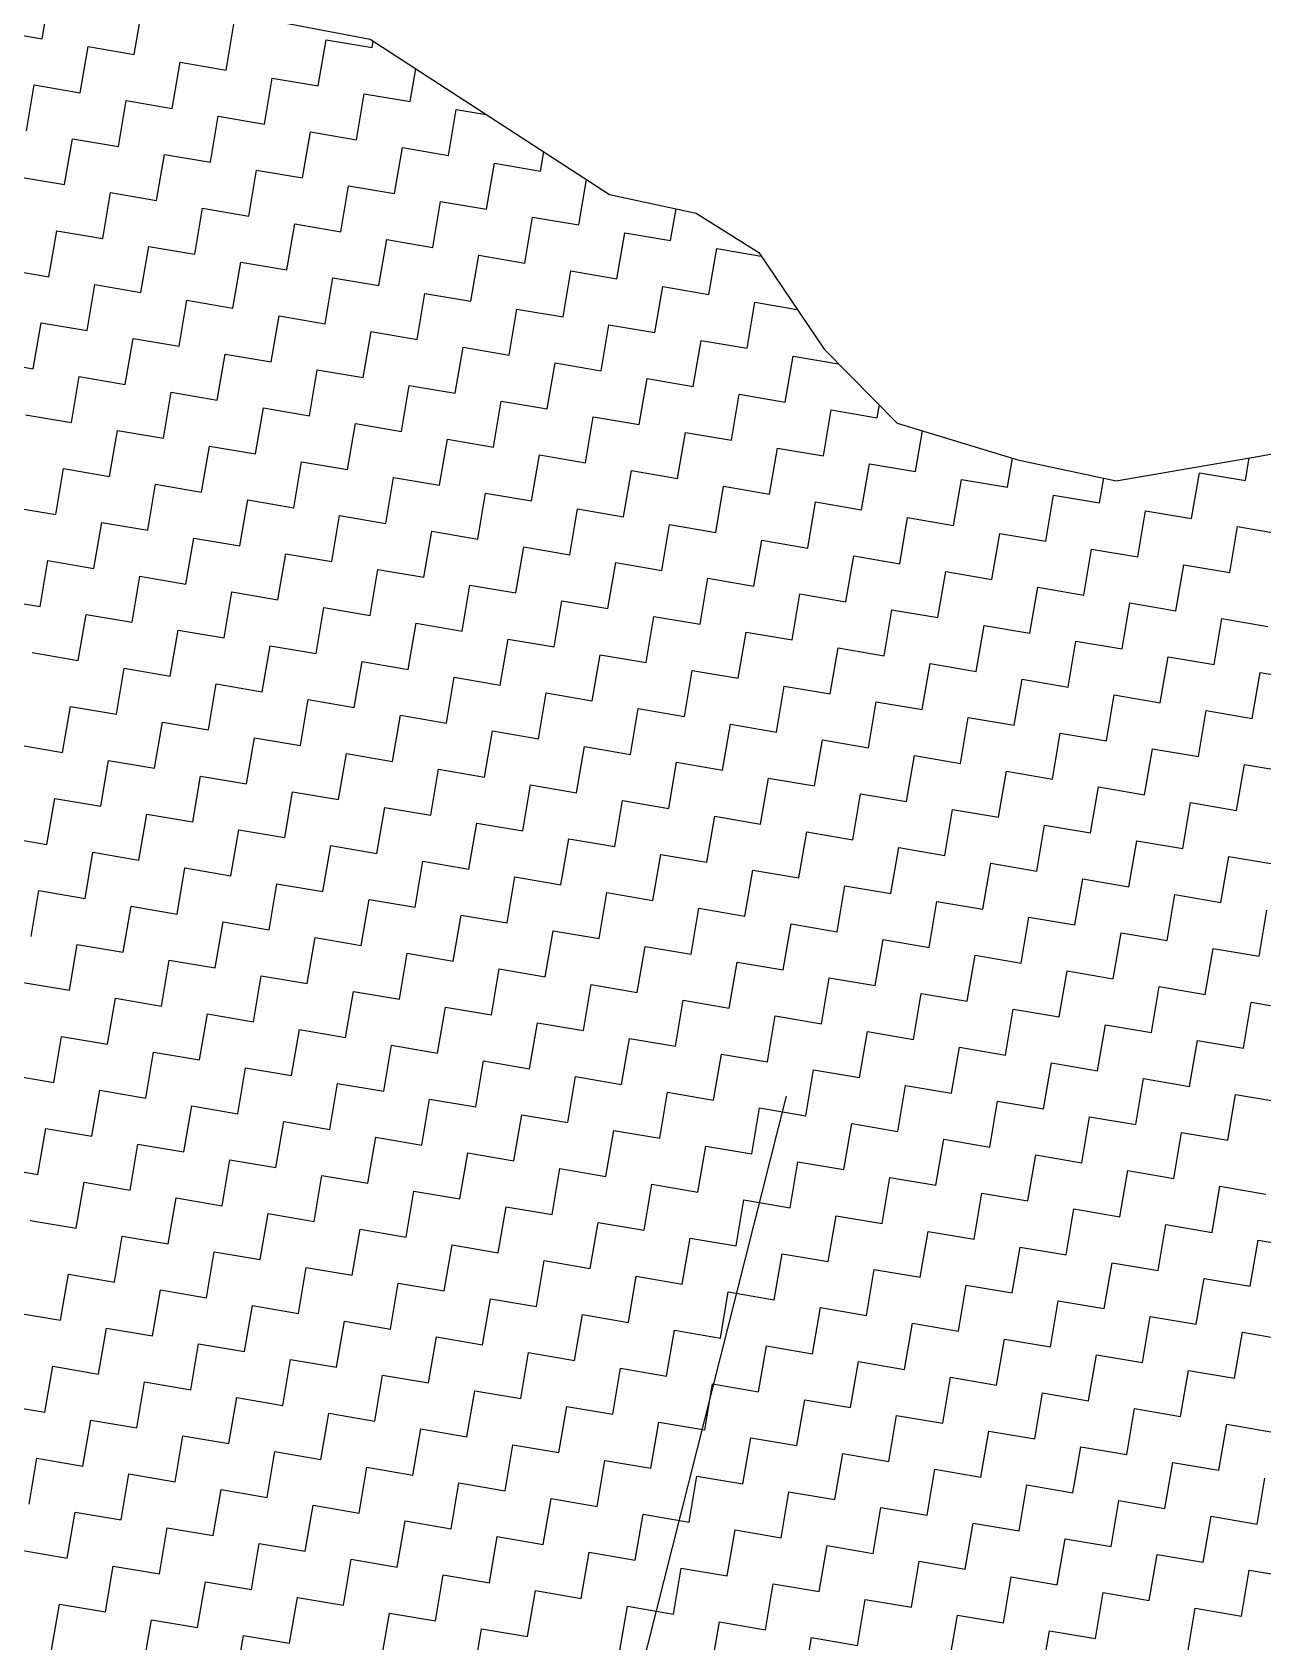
# Model space of a CAD drawing. Header units: metres. Extents: x 286044 to 288268, y 2013628 to 2015838.
# Drawn here: x 286221.1 to 286388.4, y 2015255.2 to 2015474 of the extents above; entities that cross this region are included whole.
import ezdxf

# ---------------------------------------------------------------- set-up
doc = ezdxf.new("R2010")
doc.units = ezdxf.units.M
doc.layers.add('POLY_HATCH', color=12, linetype='Continuous')

msp = doc.modelspace()

# ---------------------------------------------------------------- linework, layer by layer
msp.add_line((286293.49, 2015210.01), (286323.66, 2015329.38))
at = {"layer": 'POLY_HATCH', "linetype": 'Continuous'}
for p, q in [((286222.48, 2015473.08), (286223.55, 2015479.34)), ((286234.99, 2015470.95), (286236.06, 2015477.21)), ((286247.5, 2015468.82), (286248.56, 2015475.07)), ((286216.23, 2015474.15), (286222.48, 2015473.08)), ((286260.01, 2015466.69), (286261.07, 2015472.94)), ((286261.07, 2015472.94), (286267.32, 2015471.88)), ((286267.32, 2015471.88), (286267.48, 2015472.76)), ((286227.67, 2015465.76), (286228.74, 2015472.02)), ((286228.74, 2015472.02), (286234.99, 2015470.95)), ((286240.18, 2015463.63), (286241.24, 2015469.89)), ((286241.24, 2015469.89), (286247.5, 2015468.82)), ((286272.51, 2015464.56), (286273.27, 2015469)), ((286220.35, 2015460.57), (286221.42, 2015466.83)), ((286221.42, 2015466.83), (286227.67, 2015465.76)), ((286252.69, 2015461.5), (286253.75, 2015467.75)), ((286253.75, 2015467.75), (286260.01, 2015466.69)), ((286232.86, 2015458.44), (286233.92, 2015464.7)), ((286233.92, 2015464.7), (286240.18, 2015463.63)), ((286265.19, 2015459.37), (286266.26, 2015465.62)), ((286266.26, 2015465.62), (286272.51, 2015464.56)), ((286245.37, 2015456.31), (286246.43, 2015462.57)), ((286246.43, 2015462.57), (286252.69, 2015461.5)), ((286277.7, 2015457.24), (286278.77, 2015463.49)), ((286278.77, 2015463.49), (286282.84, 2015462.8)), ((286225.54, 2015453.26), (286226.61, 2015459.51)), ((286226.61, 2015459.51), (286232.86, 2015458.44)), ((286257.87, 2015454.18), (286258.94, 2015460.44)), ((286258.94, 2015460.44), (286265.19, 2015459.37)), ((286238.05, 2015451.12), (286239.11, 2015457.38)), ((286239.11, 2015457.38), (286245.37, 2015456.31)), ((286270.38, 2015452.05), (286271.45, 2015458.3)), ((286271.45, 2015458.3), (286277.7, 2015457.24)), ((286290.21, 2015455.11), (286290.66, 2015457.73)), ((286250.56, 2015448.99), (286251.62, 2015455.25)), ((286251.62, 2015455.25), (286257.87, 2015454.18)), ((286282.89, 2015449.92), (286283.95, 2015456.17)), ((286283.95, 2015456.17), (286290.21, 2015455.11)), ((286219.29, 2015454.32), (286225.54, 2015453.26)), ((286263.06, 2015446.86), (286264.13, 2015453.12)), ((286264.13, 2015453.12), (286270.38, 2015452.05)), ((286295.4, 2015447.79), (286296.45, 2015453.97)), ((286230.73, 2015445.94), (286231.79, 2015452.19)), ((286231.79, 2015452.19), (286238.05, 2015451.12)), ((286275.57, 2015444.73), (286276.64, 2015450.99)), ((286276.64, 2015450.99), (286282.89, 2015449.92)), ((286243.24, 2015443.81), (286244.3, 2015450.06)), ((286244.3, 2015450.06), (286250.56, 2015448.99)), ((286288.08, 2015442.6), (286289.14, 2015448.85)), ((286289.14, 2015448.85), (286295.4, 2015447.79)), ((286307.9, 2015445.66), (286308.64, 2015449.97)), ((286223.41, 2015440.75), (286224.47, 2015447)), ((286224.47, 2015447), (286230.73, 2015445.94)), ((286255.74, 2015441.67), (286256.81, 2015447.93)), ((286256.81, 2015447.93), (286263.06, 2015446.86)), ((286300.58, 2015440.47), (286301.65, 2015446.72)), ((286301.65, 2015446.72), (286307.9, 2015445.66)), ((286235.92, 2015438.62), (286236.98, 2015444.87)), ((286236.98, 2015444.87), (286243.24, 2015443.81)), ((286268.25, 2015439.54), (286269.32, 2015445.8)), ((286269.32, 2015445.8), (286275.57, 2015444.73)), ((286313.09, 2015438.34), (286314.16, 2015444.59)), ((286314.16, 2015444.59), (286320.21, 2015443.56)), ((286217.16, 2015441.81), (286223.41, 2015440.75)), ((286248.42, 2015436.49), (286249.49, 2015442.74)), ((286249.49, 2015442.74), (286255.74, 2015441.67)), ((286280.76, 2015437.41), (286281.82, 2015443.67)), ((286281.82, 2015443.67), (286288.08, 2015442.6)), ((286228.6, 2015433.43), (286229.66, 2015439.68)), ((286229.66, 2015439.68), (286235.92, 2015438.62)), ((286260.93, 2015434.35), (286262, 2015440.61)), ((286262, 2015440.61), (286268.25, 2015439.54)), ((286293.27, 2015435.28), (286294.33, 2015441.53)), ((286294.33, 2015441.53), (286300.58, 2015440.47)), ((286241.1, 2015431.3), (286242.17, 2015437.55)), ((286242.17, 2015437.55), (286248.42, 2015436.49)), ((286273.44, 2015432.22), (286274.5, 2015438.48)), ((286274.5, 2015438.48), (286280.76, 2015437.41)), ((286305.77, 2015433.15), (286306.84, 2015439.4)), ((286306.84, 2015439.4), (286313.09, 2015438.34)), ((286253.61, 2015429.17), (286254.68, 2015435.42)), ((286254.68, 2015435.42), (286260.93, 2015434.35)), ((286285.95, 2015430.09), (286287.01, 2015436.35)), ((286287.01, 2015436.35), (286293.27, 2015435.28)), ((286318.28, 2015431.02), (286319.35, 2015437.27)), ((286319.35, 2015437.27), (286325.11, 2015436.29)), ((286221.28, 2015428.24), (286222.34, 2015434.49)), ((286222.34, 2015434.49), (286228.6, 2015433.43)), ((286266.12, 2015427.04), (286267.19, 2015433.29)), ((286267.19, 2015433.29), (286273.44, 2015432.22)), ((286298.45, 2015427.96), (286299.52, 2015434.22)), ((286299.52, 2015434.22), (286305.77, 2015433.15)), ((286233.79, 2015426.11), (286234.85, 2015432.36)), ((286234.85, 2015432.36), (286241.1, 2015431.3)), ((286278.63, 2015424.9), (286279.69, 2015431.16)), ((286279.69, 2015431.16), (286285.95, 2015430.09)), ((286310.96, 2015425.83), (286312.03, 2015432.08)), ((286312.03, 2015432.08), (286318.28, 2015431.02)), ((286215.02, 2015429.31), (286221.28, 2015428.24)), ((286246.29, 2015423.98), (286247.36, 2015430.23)), ((286247.36, 2015430.23), (286253.61, 2015429.17)), ((286291.13, 2015422.77), (286292.2, 2015429.03)), ((286292.2, 2015429.03), (286298.45, 2015427.96)), ((286323.47, 2015423.7), (286324.53, 2015429.95)), ((286324.53, 2015429.95), (286330.72, 2015428.9)), ((286226.47, 2015420.92), (286227.53, 2015427.18)), ((286227.53, 2015427.18), (286233.79, 2015426.11)), ((286258.8, 2015421.85), (286259.87, 2015428.1)), ((286259.87, 2015428.1), (286266.12, 2015427.04)), ((286303.64, 2015420.64), (286304.71, 2015426.9)), ((286304.71, 2015426.9), (286310.96, 2015425.83)), ((286238.97, 2015418.79), (286240.04, 2015425.04)), ((286240.04, 2015425.04), (286246.29, 2015423.98)), ((286271.31, 2015419.72), (286272.37, 2015425.97)), ((286272.37, 2015425.97), (286278.63, 2015424.9)), ((286316.15, 2015418.51), (286317.22, 2015424.77)), ((286317.22, 2015424.77), (286323.47, 2015423.7)), ((286220.21, 2015421.99), (286226.47, 2015420.92)), ((286251.48, 2015416.66), (286252.55, 2015422.91)), ((286252.55, 2015422.91), (286258.8, 2015421.85)), ((286283.82, 2015417.59), (286284.88, 2015423.84)), ((286284.88, 2015423.84), (286291.13, 2015422.77)), ((286328.66, 2015416.38), (286329.72, 2015422.63)), ((286329.72, 2015422.63), (286335.98, 2015421.57)), ((286335.98, 2015421.57), (286336.27, 2015423.31)), ((286231.65, 2015413.6), (286232.72, 2015419.86)), ((286232.72, 2015419.86), (286238.97, 2015418.79)), ((286263.99, 2015414.53), (286265.05, 2015420.78)), ((286265.05, 2015420.78), (286271.31, 2015419.72)), ((286296.32, 2015415.45), (286297.39, 2015421.71)), ((286297.39, 2015421.71), (286303.64, 2015420.64)), ((286341.16, 2015414.25), (286342.11, 2015419.82)), ((286244.16, 2015411.47), (286245.23, 2015417.72)), ((286245.23, 2015417.72), (286251.48, 2015416.66)), ((286276.5, 2015412.4), (286277.56, 2015418.65)), ((286277.56, 2015418.65), (286283.82, 2015417.59)), ((286308.83, 2015413.32), (286309.9, 2015419.58)), ((286309.9, 2015419.58), (286316.15, 2015418.51)), ((286256.67, 2015409.34), (286257.73, 2015415.59)), ((286257.73, 2015415.59), (286263.99, 2015414.53)), ((286289, 2015410.27), (286290.07, 2015416.52)), ((286290.07, 2015416.52), (286296.32, 2015415.45)), ((286321.34, 2015411.19), (286322.4, 2015417.45)), ((286322.4, 2015417.45), (286328.66, 2015416.38)), ((286353.67, 2015412.12), (286354.35, 2015416.08)), ((286386.01, 2015413.04), (286386.53, 2015416.13)), ((286224.34, 2015408.41), (286225.4, 2015414.67)), ((286225.4, 2015414.67), (286231.65, 2015413.6)), ((286269.18, 2015407.21), (286270.24, 2015413.46)), ((286270.24, 2015413.46), (286276.5, 2015412.4)), ((286301.51, 2015408.13), (286302.58, 2015414.39)), ((286302.58, 2015414.39), (286308.83, 2015413.32)), ((286333.85, 2015409.06), (286334.91, 2015415.31)), ((286334.91, 2015415.31), (286341.16, 2015414.25)), ((286366.18, 2015409.99), (286366.76, 2015413.38)), ((286378.69, 2015407.86), (286379.75, 2015414.11)), ((286379.75, 2015414.11), (286386.01, 2015413.04)), ((286236.84, 2015406.28), (286237.91, 2015412.54)), ((286237.91, 2015412.54), (286244.16, 2015411.47)), ((286281.68, 2015405.08), (286282.75, 2015411.33)), ((286282.75, 2015411.33), (286289, 2015410.27)), ((286314.02, 2015406), (286315.08, 2015412.26)), ((286315.08, 2015412.26), (286321.34, 2015411.19)), ((286346.35, 2015406.93), (286347.42, 2015413.18)), ((286347.42, 2015413.18), (286353.67, 2015412.12)), ((286358.86, 2015404.8), (286359.93, 2015411.05)), ((286359.93, 2015411.05), (286366.18, 2015409.99)), ((286218.08, 2015409.48), (286224.34, 2015408.41)), ((286249.35, 2015404.15), (286250.42, 2015410.41)), ((286250.42, 2015410.41), (286256.67, 2015409.34)), ((286294.19, 2015402.95), (286295.26, 2015409.2)), ((286295.26, 2015409.2), (286301.51, 2015408.13)), ((286326.53, 2015403.87), (286327.59, 2015410.13)), ((286327.59, 2015410.13), (286333.85, 2015409.06)), ((286371.37, 2015402.67), (286372.43, 2015408.92)), ((286372.43, 2015408.92), (286378.69, 2015407.86)), ((286229.52, 2015401.09), (286230.59, 2015407.35)), ((286230.59, 2015407.35), (286236.84, 2015406.28)), ((286261.86, 2015402.02), (286262.92, 2015408.27)), ((286262.92, 2015408.27), (286269.18, 2015407.21)), ((286306.7, 2015400.82), (286307.76, 2015407.07)), ((286307.76, 2015407.07), (286314.02, 2015406)), ((286339.03, 2015401.74), (286340.1, 2015408)), ((286340.1, 2015408), (286346.35, 2015406.93)), ((286383.88, 2015400.54), (286384.94, 2015406.79)), ((286384.94, 2015406.79), (286391.19, 2015405.72)), ((286242.03, 2015398.96), (286243.1, 2015405.22)), ((286243.1, 2015405.22), (286249.35, 2015404.15)), ((286274.36, 2015399.89), (286275.43, 2015406.14)), ((286275.43, 2015406.14), (286281.68, 2015405.08)), ((286319.21, 2015398.68), (286320.27, 2015404.94)), ((286320.27, 2015404.94), (286326.53, 2015403.87)), ((286351.54, 2015399.61), (286352.61, 2015405.86)), ((286352.61, 2015405.86), (286358.86, 2015404.8)), ((286254.54, 2015396.83), (286255.6, 2015403.09)), ((286255.6, 2015403.09), (286261.86, 2015402.02)), ((286286.87, 2015397.76), (286287.94, 2015404.01)), ((286287.94, 2015404.01), (286294.19, 2015402.95)), ((286331.71, 2015396.55), (286332.78, 2015402.81)), ((286332.78, 2015402.81), (286339.03, 2015401.74)), ((286364.05, 2015397.48), (286365.11, 2015403.73)), ((286365.11, 2015403.73), (286371.37, 2015402.67)), ((286222.2, 2015395.91), (286223.27, 2015402.16)), ((286223.27, 2015402.16), (286229.52, 2015401.09)), ((286267.05, 2015394.7), (286268.11, 2015400.96)), ((286268.11, 2015400.96), (286274.36, 2015399.89)), ((286299.38, 2015395.63), (286300.45, 2015401.88)), ((286300.45, 2015401.88), (286306.7, 2015400.82)), ((286344.22, 2015394.42), (286345.29, 2015400.68)), ((286345.29, 2015400.68), (286351.54, 2015399.61)), ((286376.56, 2015395.35), (286377.62, 2015401.6)), ((286377.62, 2015401.6), (286383.88, 2015400.54)), ((286234.71, 2015393.78), (286235.78, 2015400.03)), ((286235.78, 2015400.03), (286242.03, 2015398.96)), ((286247.22, 2015391.64), (286248.28, 2015397.9)), ((286248.28, 2015397.9), (286254.54, 2015396.83)), ((286279.55, 2015392.57), (286280.62, 2015398.82)), ((286280.62, 2015398.82), (286286.87, 2015397.76)), ((286311.89, 2015393.5), (286312.95, 2015399.75)), ((286312.95, 2015399.75), (286319.21, 2015398.68)), ((286356.73, 2015392.29), (286357.79, 2015398.55)), ((286357.79, 2015398.55), (286364.05, 2015397.48)), ((286215.95, 2015396.97), (286222.2, 2015395.91)), ((286259.73, 2015389.51), (286260.79, 2015395.77)), ((286260.79, 2015395.77), (286267.05, 2015394.7)), ((286292.06, 2015390.44), (286293.13, 2015396.69)), ((286293.13, 2015396.69), (286299.38, 2015395.63)), ((286324.39, 2015391.37), (286325.46, 2015397.62)), ((286325.46, 2015397.62), (286331.71, 2015396.55)), ((286369.24, 2015390.16), (286370.3, 2015396.41)), ((286370.3, 2015396.41), (286376.56, 2015395.35)), ((286227.39, 2015388.59), (286228.46, 2015394.84)), ((286228.46, 2015394.84), (286234.71, 2015393.78)), ((286272.23, 2015387.38), (286273.3, 2015393.64)), ((286273.3, 2015393.64), (286279.55, 2015392.57)), ((286304.57, 2015388.31), (286305.63, 2015394.56)), ((286305.63, 2015394.56), (286311.89, 2015393.5)), ((286336.9, 2015389.23), (286337.97, 2015395.49)), ((286337.97, 2015395.49), (286344.22, 2015394.42)), ((286381.74, 2015388.03), (286382.81, 2015394.28)), ((286382.81, 2015394.28), (286389.06, 2015393.22)), ((286239.9, 2015386.46), (286240.97, 2015392.71)), ((286240.97, 2015392.71), (286247.22, 2015391.64)), ((286284.74, 2015385.25), (286285.81, 2015391.5)), ((286285.81, 2015391.5), (286292.06, 2015390.44)), ((286317.08, 2015386.18), (286318.14, 2015392.43)), ((286318.14, 2015392.43), (286324.39, 2015391.37)), ((286349.41, 2015387.1), (286350.48, 2015393.36)), ((286350.48, 2015393.36), (286356.73, 2015392.29)), ((286221.14, 2015389.65), (286227.39, 2015388.59)), ((286252.41, 2015384.33), (286253.47, 2015390.58)), ((286253.47, 2015390.58), (286259.73, 2015389.51)), ((286297.25, 2015383.12), (286298.31, 2015389.37)), ((286298.31, 2015389.37), (286304.57, 2015388.31)), ((286329.58, 2015384.05), (286330.65, 2015390.3)), ((286330.65, 2015390.3), (286336.9, 2015389.23)), ((286361.92, 2015384.97), (286362.98, 2015391.23)), ((286362.98, 2015391.23), (286369.24, 2015390.16)), ((286232.58, 2015381.27), (286233.65, 2015387.52)), ((286233.65, 2015387.52), (286239.9, 2015386.46)), ((286264.91, 2015382.19), (286265.98, 2015388.45)), ((286265.98, 2015388.45), (286272.23, 2015387.38)), ((286309.76, 2015380.99), (286310.82, 2015387.24)), ((286310.82, 2015387.24), (286317.08, 2015386.18)), ((286342.09, 2015381.91), (286343.16, 2015388.17)), ((286343.16, 2015388.17), (286349.41, 2015387.1)), ((286374.42, 2015382.84), (286375.49, 2015389.09)), ((286375.49, 2015389.09), (286381.74, 2015388.03)), ((286386.93, 2015380.71), (286388, 2015386.96)), ((286388, 2015386.96), (286394.25, 2015385.9)), ((286245.09, 2015379.14), (286246.15, 2015385.39)), ((286246.15, 2015385.39), (286252.41, 2015384.33)), ((286277.42, 2015380.06), (286278.49, 2015386.32)), ((286278.49, 2015386.32), (286284.74, 2015385.25)), ((286322.26, 2015378.86), (286323.33, 2015385.11)), ((286323.33, 2015385.11), (286329.58, 2015384.05)), ((286354.6, 2015379.78), (286355.66, 2015386.04)), ((286355.66, 2015386.04), (286361.92, 2015384.97)), ((286257.6, 2015377.01), (286258.66, 2015383.26)), ((286258.66, 2015383.26), (286264.91, 2015382.19)), ((286289.93, 2015377.93), (286291, 2015384.19)), ((286291, 2015384.19), (286297.25, 2015383.12)), ((286334.77, 2015376.73), (286335.84, 2015382.98)), ((286335.84, 2015382.98), (286342.09, 2015381.91)), ((286367.11, 2015377.65), (286368.17, 2015383.91)), ((286368.17, 2015383.91), (286374.42, 2015382.84)), ((286225.26, 2015376.08), (286226.33, 2015382.33)), ((286226.33, 2015382.33), (286232.58, 2015381.27)), ((286270.1, 2015374.87), (286271.17, 2015381.13)), ((286271.17, 2015381.13), (286277.42, 2015380.06)), ((286302.44, 2015375.8), (286303.5, 2015382.05)), ((286303.5, 2015382.05), (286309.76, 2015380.99)), ((286347.28, 2015374.6), (286348.34, 2015380.85)), ((286348.34, 2015380.85), (286354.6, 2015379.78)), ((286379.61, 2015375.52), (286380.68, 2015381.78)), ((286380.68, 2015381.78), (286386.93, 2015380.71)), ((286237.77, 2015373.95), (286238.83, 2015380.2)), ((286238.83, 2015380.2), (286245.09, 2015379.14)), ((286282.61, 2015372.74), (286283.68, 2015379)), ((286283.68, 2015379), (286289.93, 2015377.93)), ((286314.94, 2015373.67), (286316.01, 2015379.92)), ((286316.01, 2015379.92), (286322.26, 2015378.86)), ((286359.79, 2015372.46), (286360.85, 2015378.72)), ((286360.85, 2015378.72), (286367.11, 2015377.65)), ((286219.01, 2015377.15), (286225.26, 2015376.08)), ((286250.28, 2015371.82), (286251.34, 2015378.07)), ((286251.34, 2015378.07), (286257.6, 2015377.01)), ((286295.12, 2015370.61), (286296.18, 2015376.87)), ((286296.18, 2015376.87), (286302.44, 2015375.8)), ((286327.45, 2015371.54), (286328.52, 2015377.79)), ((286328.52, 2015377.79), (286334.77, 2015376.73)), ((286372.29, 2015370.33), (286373.36, 2015376.59)), ((286373.36, 2015376.59), (286379.61, 2015375.52)), ((286230.45, 2015368.76), (286231.51, 2015375.01)), ((286231.51, 2015375.01), (286237.77, 2015373.95)), ((286262.78, 2015369.69), (286263.85, 2015375.94)), ((286263.85, 2015375.94), (286270.1, 2015374.87)), ((286307.63, 2015368.48), (286308.69, 2015374.74)), ((286308.69, 2015374.74), (286314.94, 2015373.67)), ((286339.96, 2015369.41), (286341.03, 2015375.66)), ((286341.03, 2015375.66), (286347.28, 2015374.6)), ((286384.8, 2015368.2), (286385.87, 2015374.46)), ((286385.87, 2015374.46), (286392.12, 2015373.39)), ((286242.96, 2015366.63), (286244.02, 2015372.88)), ((286244.02, 2015372.88), (286250.28, 2015371.82)), ((286275.29, 2015367.56), (286276.36, 2015373.81)), ((286276.36, 2015373.81), (286282.61, 2015372.74)), ((286287.8, 2015365.42), (286288.86, 2015371.68)), ((286288.86, 2015371.68), (286295.12, 2015370.61)), ((286320.13, 2015366.35), (286321.2, 2015372.6)), ((286321.2, 2015372.6), (286327.45, 2015371.54)), ((286352.47, 2015367.28), (286353.53, 2015373.53)), ((286353.53, 2015373.53), (286359.79, 2015372.46)), ((286223.13, 2015363.57), (286224.2, 2015369.83)), ((286224.2, 2015369.83), (286230.45, 2015368.76)), ((286255.46, 2015364.5), (286256.53, 2015370.75)), ((286256.53, 2015370.75), (286262.78, 2015369.69)), ((286300.31, 2015363.29), (286301.37, 2015369.55)), ((286301.37, 2015369.55), (286307.63, 2015368.48)), ((286332.64, 2015364.22), (286333.71, 2015370.47)), ((286333.71, 2015370.47), (286339.96, 2015369.41)), ((286364.97, 2015365.15), (286366.04, 2015371.4)), ((286366.04, 2015371.4), (286372.29, 2015370.33)), ((286235.64, 2015361.44), (286236.7, 2015367.69)), ((286236.7, 2015367.69), (286242.96, 2015366.63)), ((286267.97, 2015362.37), (286269.04, 2015368.62)), ((286269.04, 2015368.62), (286275.29, 2015367.56)), ((286312.81, 2015361.16), (286313.88, 2015367.42)), ((286313.88, 2015367.42), (286320.13, 2015366.35)), ((286345.15, 2015362.09), (286346.21, 2015368.34)), ((286346.21, 2015368.34), (286352.47, 2015367.28)), ((286377.48, 2015363.01), (286378.55, 2015369.27)), ((286378.55, 2015369.27), (286384.8, 2015368.2)), ((286248.14, 2015359.31), (286249.21, 2015365.56)), ((286249.21, 2015365.56), (286255.46, 2015364.5)), ((286280.48, 2015360.24), (286281.54, 2015366.49)), ((286281.54, 2015366.49), (286287.8, 2015365.42)), ((286325.32, 2015359.03), (286326.39, 2015365.28)), ((286326.39, 2015365.28), (286332.64, 2015364.22)), ((286357.66, 2015359.96), (286358.72, 2015366.21)), ((286358.72, 2015366.21), (286364.97, 2015365.15)), ((286216.88, 2015364.64), (286223.13, 2015363.57)), ((286260.65, 2015357.18), (286261.72, 2015363.43)), ((286261.72, 2015363.43), (286267.97, 2015362.37)), ((286292.99, 2015358.1), (286294.05, 2015364.36)), ((286294.05, 2015364.36), (286300.31, 2015363.29)), ((286337.83, 2015356.9), (286338.89, 2015363.15)), ((286338.89, 2015363.15), (286345.15, 2015362.09)), ((286370.16, 2015357.83), (286371.23, 2015364.08)), ((286371.23, 2015364.08), (286377.48, 2015363.01)), ((286228.32, 2015356.25), (286229.38, 2015362.51)), ((286229.38, 2015362.51), (286235.64, 2015361.44)), ((286273.16, 2015355.05), (286274.23, 2015361.3)), ((286274.23, 2015361.3), (286280.48, 2015360.24)), ((286305.49, 2015355.97), (286306.56, 2015362.23)), ((286306.56, 2015362.23), (286312.81, 2015361.16)), ((286350.34, 2015354.77), (286351.4, 2015361.02)), ((286351.4, 2015361.02), (286357.66, 2015359.96)), ((286382.67, 2015355.69), (286383.74, 2015361.95)), ((286383.74, 2015361.95), (286389.99, 2015360.88)), ((286240.83, 2015354.12), (286241.89, 2015360.38)), ((286241.89, 2015360.38), (286248.14, 2015359.31)), ((286285.67, 2015352.92), (286286.73, 2015359.17)), ((286286.73, 2015359.17), (286292.99, 2015358.1)), ((286318, 2015353.84), (286319.07, 2015360.1)), ((286319.07, 2015360.1), (286325.32, 2015359.03)), ((286362.84, 2015352.64), (286363.91, 2015358.89)), ((286363.91, 2015358.89), (286370.16, 2015357.83)), ((286221, 2015351.06), (286222.06, 2015357.32)), ((286222.06, 2015357.32), (286228.32, 2015356.25)), ((286253.33, 2015351.99), (286254.4, 2015358.24)), ((286254.4, 2015358.24), (286260.65, 2015357.18)), ((286298.17, 2015350.79), (286299.24, 2015357.04)), ((286299.24, 2015357.04), (286305.49, 2015355.97)), ((286330.51, 2015351.71), (286331.57, 2015357.97)), ((286331.57, 2015357.97), (286337.83, 2015356.9)), ((286375.35, 2015350.51), (286376.42, 2015356.76)), ((286376.42, 2015356.76), (286382.67, 2015355.69)), ((286233.51, 2015348.93), (286234.57, 2015355.19)), ((286234.57, 2015355.19), (286240.83, 2015354.12)), ((286265.84, 2015349.86), (286266.91, 2015356.11)), ((286266.91, 2015356.11), (286273.16, 2015355.05)), ((286310.68, 2015348.65), (286311.75, 2015354.91)), ((286311.75, 2015354.91), (286318, 2015353.84)), ((286343.02, 2015349.58), (286344.08, 2015355.83)), ((286344.08, 2015355.83), (286350.34, 2015354.77)), ((286387.86, 2015348.38), (286388.92, 2015354.63)), ((286246.01, 2015346.8), (286247.08, 2015353.06)), ((286247.08, 2015353.06), (286253.33, 2015351.99)), ((286278.35, 2015347.73), (286279.41, 2015353.98)), ((286279.41, 2015353.98), (286285.67, 2015352.92)), ((286323.19, 2015346.52), (286324.26, 2015352.78)), ((286324.26, 2015352.78), (286330.51, 2015351.71)), ((286355.52, 2015347.45), (286356.59, 2015353.7)), ((286356.59, 2015353.7), (286362.84, 2015352.64)), ((286226.19, 2015343.75), (286227.25, 2015350)), ((286227.25, 2015350), (286233.51, 2015348.93)), ((286258.52, 2015344.67), (286259.59, 2015350.93)), ((286259.59, 2015350.93), (286265.84, 2015349.86)), ((286290.86, 2015345.6), (286291.92, 2015351.85)), ((286291.92, 2015351.85), (286298.17, 2015350.79)), ((286335.7, 2015344.39), (286336.76, 2015350.65)), ((286336.76, 2015350.65), (286343.02, 2015349.58)), ((286368.03, 2015345.32), (286369.1, 2015351.57)), ((286369.1, 2015351.57), (286375.35, 2015350.51)), ((286238.69, 2015341.61), (286239.76, 2015347.87)), ((286239.76, 2015347.87), (286246.01, 2015346.8)), ((286271.03, 2015342.54), (286272.09, 2015348.79)), ((286272.09, 2015348.79), (286278.35, 2015347.73)), ((286303.36, 2015343.47), (286304.43, 2015349.72)), ((286304.43, 2015349.72), (286310.68, 2015348.65)), ((286315.87, 2015341.34), (286316.94, 2015347.59)), ((286316.94, 2015347.59), (286323.19, 2015346.52)), ((286348.2, 2015342.26), (286349.27, 2015348.52)), ((286349.27, 2015348.52), (286355.52, 2015347.45)), ((286380.54, 2015343.19), (286381.6, 2015349.44)), ((286381.6, 2015349.44), (286387.86, 2015348.38)), ((286251.2, 2015339.48), (286252.27, 2015345.74)), ((286252.27, 2015345.74), (286258.52, 2015344.67)), ((286283.54, 2015340.41), (286284.6, 2015346.66)), ((286284.6, 2015346.66), (286290.86, 2015345.6)), ((286328.38, 2015339.2), (286329.44, 2015345.46)), ((286329.44, 2015345.46), (286335.7, 2015344.39)), ((286360.71, 2015340.13), (286361.78, 2015346.38)), ((286361.78, 2015346.38), (286368.03, 2015345.32)), ((286219.93, 2015344.81), (286226.19, 2015343.75)), ((286263.71, 2015337.35), (286264.78, 2015343.61)), ((286264.78, 2015343.61), (286271.03, 2015342.54)), ((286296.04, 2015338.28), (286297.11, 2015344.53)), ((286297.11, 2015344.53), (286303.36, 2015343.47)), ((286340.89, 2015337.07), (286341.95, 2015343.33)), ((286341.95, 2015343.33), (286348.2, 2015342.26)), ((286373.22, 2015338), (286374.29, 2015344.25)), ((286374.29, 2015344.25), (286380.54, 2015343.19)), ((286231.38, 2015336.43), (286232.44, 2015342.68)), ((286232.44, 2015342.68), (286238.69, 2015341.61)), ((286276.22, 2015335.22), (286277.28, 2015341.47)), ((286277.28, 2015341.47), (286283.54, 2015340.41)), ((286308.55, 2015336.15), (286309.62, 2015342.4)), ((286309.62, 2015342.4), (286315.87, 2015341.34)), ((286353.39, 2015334.94), (286354.46, 2015341.2)), ((286354.46, 2015341.2), (286360.71, 2015340.13)), ((286385.73, 2015335.87), (286386.79, 2015342.12)), ((286386.79, 2015342.12), (286393.05, 2015341.06)), ((286243.88, 2015334.3), (286244.95, 2015340.55)), ((286244.95, 2015340.55), (286251.2, 2015339.48)), ((286288.72, 2015333.09), (286289.79, 2015339.34)), ((286289.79, 2015339.34), (286296.04, 2015338.28)), ((286321.06, 2015334.02), (286322.12, 2015340.27)), ((286322.12, 2015340.27), (286328.38, 2015339.2)), ((286365.9, 2015332.81), (286366.97, 2015339.06)), ((286366.97, 2015339.06), (286373.22, 2015338)), ((286224.06, 2015331.24), (286225.12, 2015337.49)), ((286225.12, 2015337.49), (286231.38, 2015336.43)), ((286256.39, 2015332.16), (286257.46, 2015338.42)), ((286257.46, 2015338.42), (286263.71, 2015337.35)), ((286301.23, 2015330.96), (286302.3, 2015337.21)), ((286302.3, 2015337.21), (286308.55, 2015336.15)), ((286333.57, 2015331.88), (286334.63, 2015338.14)), ((286334.63, 2015338.14), (286340.89, 2015337.07)), ((286378.41, 2015330.68), (286379.47, 2015336.93)), ((286379.47, 2015336.93), (286385.73, 2015335.87)), ((286236.56, 2015329.11), (286237.63, 2015335.36)), ((286237.63, 2015335.36), (286243.88, 2015334.3)), ((286268.9, 2015330.03), (286269.96, 2015336.29)), ((286269.96, 2015336.29), (286276.22, 2015335.22)), ((286313.74, 2015328.83), (286314.8, 2015335.08)), ((286314.8, 2015335.08), (286321.06, 2015334.02)), ((286346.07, 2015329.75), (286347.14, 2015336.01)), ((286347.14, 2015336.01), (286353.39, 2015334.94)), ((286217.8, 2015332.3), (286224.06, 2015331.24)), ((286249.07, 2015326.98), (286250.14, 2015333.23)), ((286250.14, 2015333.23), (286256.39, 2015332.16)), ((286281.41, 2015327.9), (286282.47, 2015334.16)), ((286282.47, 2015334.16), (286288.72, 2015333.09)), ((286326.25, 2015326.7), (286327.31, 2015332.95)), ((286327.31, 2015332.95), (286333.57, 2015331.88)), ((286358.58, 2015327.62), (286359.65, 2015333.88)), ((286359.65, 2015333.88), (286365.9, 2015332.81)), ((286229.24, 2015323.92), (286230.31, 2015330.17)), ((286230.31, 2015330.17), (286236.56, 2015329.11)), ((286261.58, 2015324.84), (286262.64, 2015331.1)), ((286262.64, 2015331.1), (286268.9, 2015330.03)), ((286293.91, 2015325.77), (286294.98, 2015332.02)), ((286294.98, 2015332.02), (286301.23, 2015330.96)), ((286338.75, 2015324.57), (286339.82, 2015330.82)), ((286339.82, 2015330.82), (286346.07, 2015329.75)), ((286371.09, 2015325.49), (286372.15, 2015331.75)), ((286372.15, 2015331.75), (286378.41, 2015330.68)), ((286241.75, 2015321.79), (286242.82, 2015328.04)), ((286242.82, 2015328.04), (286249.07, 2015326.98)), ((286274.09, 2015322.71), (286275.15, 2015328.97)), ((286275.15, 2015328.97), (286281.41, 2015327.9)), ((286306.42, 2015323.64), (286307.49, 2015329.89)), ((286307.49, 2015329.89), (286313.74, 2015328.83)), ((286351.26, 2015322.43), (286352.33, 2015328.69)), ((286352.33, 2015328.69), (286358.58, 2015327.62)), ((286383.6, 2015323.36), (286384.66, 2015329.61)), ((286384.66, 2015329.61), (286390.92, 2015328.55)), ((286254.26, 2015319.66), (286255.32, 2015325.91)), ((286255.32, 2015325.91), (286261.58, 2015324.84)), ((286286.59, 2015320.58), (286287.66, 2015326.84)), ((286287.66, 2015326.84), (286293.91, 2015325.77)), ((286318.93, 2015321.51), (286319.99, 2015327.76)), ((286319.99, 2015327.76), (286326.25, 2015326.7)), ((286363.77, 2015320.3), (286364.83, 2015326.56)), ((286364.83, 2015326.56), (286371.09, 2015325.49)), ((286221.92, 2015318.73), (286222.99, 2015324.98)), ((286222.99, 2015324.98), (286229.24, 2015323.92)), ((286266.77, 2015317.53), (286267.83, 2015323.78)), ((286267.83, 2015323.78), (286274.09, 2015322.71)), ((286299.1, 2015318.45), (286300.17, 2015324.71)), ((286300.17, 2015324.71), (286306.42, 2015323.64)), ((286331.44, 2015319.38), (286332.5, 2015325.63)), ((286332.5, 2015325.63), (286338.75, 2015324.57)), ((286376.28, 2015318.17), (286377.34, 2015324.43)), ((286377.34, 2015324.43), (286383.6, 2015323.36)), ((286234.43, 2015316.6), (286235.5, 2015322.85)), ((286235.5, 2015322.85), (286241.75, 2015321.79)), ((286279.27, 2015315.39), (286280.34, 2015321.65)), ((286280.34, 2015321.65), (286286.59, 2015320.58)), ((286311.61, 2015316.32), (286312.67, 2015322.57)), ((286312.67, 2015322.57), (286318.93, 2015321.51)), ((286343.94, 2015317.25), (286345.01, 2015323.5)), ((286345.01, 2015323.5), (286351.26, 2015322.43)), ((286356.45, 2015315.12), (286357.52, 2015321.37)), ((286357.52, 2015321.37), (286363.77, 2015320.3)), ((286215.67, 2015319.8), (286221.92, 2015318.73)), ((286246.94, 2015314.47), (286248.01, 2015320.72)), ((286248.01, 2015320.72), (286254.26, 2015319.66)), ((286291.78, 2015313.26), (286292.85, 2015319.52)), ((286292.85, 2015319.52), (286299.1, 2015318.45)), ((286324.12, 2015314.19), (286325.18, 2015320.44)), ((286325.18, 2015320.44), (286331.44, 2015319.38)), ((286368.96, 2015312.98), (286370.02, 2015319.24)), ((286370.02, 2015319.24), (286376.28, 2015318.17)), ((286227.11, 2015311.41), (286228.18, 2015317.66)), ((286228.18, 2015317.66), (286234.43, 2015316.6)), ((286259.45, 2015312.34), (286260.51, 2015318.59)), ((286260.51, 2015318.59), (286266.77, 2015317.53)), ((286304.29, 2015311.13), (286305.35, 2015317.39)), ((286305.35, 2015317.39), (286311.61, 2015316.32)), ((286336.62, 2015312.06), (286337.69, 2015318.31)), ((286337.69, 2015318.31), (286343.94, 2015317.25)), ((286381.47, 2015310.85), (286382.53, 2015317.11)), ((286382.53, 2015317.11), (286388.78, 2015316.04)), ((286239.62, 2015309.28), (286240.69, 2015315.53)), ((286240.69, 2015315.53), (286246.94, 2015314.47)), ((286271.95, 2015310.21), (286273.02, 2015316.46)), ((286273.02, 2015316.46), (286279.27, 2015315.39)), ((286316.8, 2015309), (286317.86, 2015315.25)), ((286317.86, 2015315.25), (286324.12, 2015314.19)), ((286349.13, 2015309.93), (286350.2, 2015316.18)), ((286350.2, 2015316.18), (286356.45, 2015315.12)), ((286252.13, 2015307.15), (286253.19, 2015313.4)), ((286253.19, 2015313.4), (286259.45, 2015312.34)), ((286284.46, 2015308.08), (286285.53, 2015314.33)), ((286285.53, 2015314.33), (286291.78, 2015313.26)), ((286329.3, 2015306.87), (286330.37, 2015313.12)), ((286330.37, 2015313.12), (286336.62, 2015312.06)), ((286361.64, 2015307.8), (286362.7, 2015314.05)), ((286362.7, 2015314.05), (286368.96, 2015312.98)), ((286220.86, 2015312.48), (286227.11, 2015311.41)), ((286264.64, 2015305.02), (286265.7, 2015311.27)), ((286265.7, 2015311.27), (286271.95, 2015310.21)), ((286296.97, 2015305.94), (286298.04, 2015312.2)), ((286298.04, 2015312.2), (286304.29, 2015311.13)), ((286341.81, 2015304.74), (286342.88, 2015310.99)), ((286342.88, 2015310.99), (286349.13, 2015309.93)), ((286374.15, 2015305.66), (286375.21, 2015311.92)), ((286375.21, 2015311.92), (286381.47, 2015310.85)), ((286232.3, 2015304.09), (286233.37, 2015310.35)), ((286233.37, 2015310.35), (286239.62, 2015309.28)), ((286244.81, 2015301.96), (286245.87, 2015308.21)), ((286245.87, 2015308.21), (286252.13, 2015307.15)), ((286277.14, 2015302.89), (286278.21, 2015309.14)), ((286278.21, 2015309.14), (286284.46, 2015308.08)), ((286309.48, 2015303.81), (286310.54, 2015310.07)), ((286310.54, 2015310.07), (286316.8, 2015309)), ((286354.32, 2015302.61), (286355.38, 2015308.86)), ((286355.38, 2015308.86), (286361.64, 2015307.8)), ((286386.65, 2015303.53), (286387.72, 2015309.79)), ((286387.72, 2015309.79), (286393.97, 2015308.72)), ((286257.32, 2015299.83), (286258.38, 2015306.08)), ((286258.38, 2015306.08), (286264.64, 2015305.02)), ((286289.65, 2015300.76), (286290.72, 2015307.01)), ((286290.72, 2015307.01), (286296.97, 2015305.94)), ((286321.98, 2015301.68), (286323.05, 2015307.94)), ((286323.05, 2015307.94), (286329.3, 2015306.87)), ((286366.83, 2015300.48), (286367.89, 2015306.73)), ((286367.89, 2015306.73), (286374.15, 2015305.66)), ((286224.98, 2015298.9), (286226.05, 2015305.16)), ((286226.05, 2015305.16), (286232.3, 2015304.09)), ((286269.82, 2015297.7), (286270.89, 2015303.95)), ((286270.89, 2015303.95), (286277.14, 2015302.89)), ((286302.16, 2015298.62), (286303.22, 2015304.88)), ((286303.22, 2015304.88), (286309.48, 2015303.81)), ((286334.49, 2015299.55), (286335.56, 2015305.8)), ((286335.56, 2015305.8), (286341.81, 2015304.74)), ((286379.33, 2015298.35), (286380.4, 2015304.6)), ((286380.4, 2015304.6), (286386.65, 2015303.53)), ((286237.49, 2015296.77), (286238.56, 2015303.03)), ((286238.56, 2015303.03), (286244.81, 2015301.96)), ((286282.33, 2015295.57), (286283.4, 2015301.82)), ((286283.4, 2015301.82), (286289.65, 2015300.76)), ((286314.67, 2015296.49), (286315.73, 2015302.75)), ((286315.73, 2015302.75), (286321.98, 2015301.68)), ((286347, 2015297.42), (286348.07, 2015303.67)), ((286348.07, 2015303.67), (286354.32, 2015302.61)), ((286218.73, 2015299.97), (286224.98, 2015298.9)), ((286250, 2015294.64), (286251.06, 2015300.9)), ((286251.06, 2015300.9), (286257.32, 2015299.83)), ((286294.84, 2015293.44), (286295.9, 2015299.69)), ((286295.9, 2015299.69), (286302.16, 2015298.62)), ((286327.17, 2015294.36), (286328.24, 2015300.62)), ((286328.24, 2015300.62), (286334.49, 2015299.55)), ((286359.51, 2015295.29), (286360.57, 2015301.54)), ((286360.57, 2015301.54), (286366.83, 2015300.48)), ((286230.17, 2015291.58), (286231.24, 2015297.84)), ((286231.24, 2015297.84), (286237.49, 2015296.77)), ((286262.5, 2015292.51), (286263.57, 2015298.76)), ((286263.57, 2015298.76), (286269.82, 2015297.7)), ((286307.35, 2015291.31), (286308.41, 2015297.56)), ((286308.41, 2015297.56), (286314.67, 2015296.49)), ((286339.68, 2015292.23), (286340.75, 2015298.49)), ((286340.75, 2015298.49), (286347, 2015297.42)), ((286372.01, 2015293.16), (286373.08, 2015299.41)), ((286373.08, 2015299.41), (286379.33, 2015298.35)), ((286384.52, 2015291.03), (286385.59, 2015297.28)), ((286385.59, 2015297.28), (286391.84, 2015296.21)), ((286242.68, 2015289.45), (286243.74, 2015295.71)), ((286243.74, 2015295.71), (286250, 2015294.64)), ((286275.01, 2015290.38), (286276.08, 2015296.63)), ((286276.08, 2015296.63), (286282.33, 2015295.57)), ((286319.85, 2015289.17), (286320.92, 2015295.43)), ((286320.92, 2015295.43), (286327.17, 2015294.36)), ((286352.19, 2015290.1), (286353.25, 2015296.35)), ((286353.25, 2015296.35), (286359.51, 2015295.29)), ((286255.19, 2015287.32), (286256.25, 2015293.58)), ((286256.25, 2015293.58), (286262.5, 2015292.51)), ((286287.52, 2015288.25), (286288.58, 2015294.5)), ((286288.58, 2015294.5), (286294.84, 2015293.44)), ((286332.36, 2015287.04), (286333.43, 2015293.3)), ((286333.43, 2015293.3), (286339.68, 2015292.23)), ((286364.7, 2015287.97), (286365.76, 2015294.22)), ((286365.76, 2015294.22), (286372.01, 2015293.16)), ((286222.85, 2015286.4), (286223.92, 2015292.65)), ((286223.92, 2015292.65), (286230.17, 2015291.58)), ((286267.69, 2015285.19), (286268.76, 2015291.44)), ((286268.76, 2015291.44), (286275.01, 2015290.38)), ((286300.03, 2015286.12), (286301.09, 2015292.37)), ((286301.09, 2015292.37), (286307.35, 2015291.31)), ((286344.87, 2015284.91), (286345.93, 2015291.17)), ((286345.93, 2015291.17), (286352.19, 2015290.1)), ((286377.2, 2015285.84), (286378.27, 2015292.09)), ((286378.27, 2015292.09), (286384.52, 2015291.03)), ((286235.36, 2015284.27), (286236.42, 2015290.52)), ((286236.42, 2015290.52), (286242.68, 2015289.45)), ((286280.2, 2015283.06), (286281.27, 2015289.31)), ((286281.27, 2015289.31), (286287.52, 2015288.25)), ((286312.53, 2015283.99), (286313.6, 2015290.24)), ((286313.6, 2015290.24), (286319.85, 2015289.17)), ((286357.38, 2015282.78), (286358.44, 2015289.03)), ((286358.44, 2015289.03), (286364.7, 2015287.97)), ((286216.6, 2015287.46), (286222.85, 2015286.4)), ((286247.87, 2015282.13), (286248.93, 2015288.39)), ((286248.93, 2015288.39), (286255.19, 2015287.32)), ((286292.71, 2015280.93), (286293.77, 2015287.18)), ((286293.77, 2015287.18), (286300.03, 2015286.12)), ((286325.04, 2015281.86), (286326.11, 2015288.11)), ((286326.11, 2015288.11), (286332.36, 2015287.04)), ((286369.88, 2015280.65), (286370.95, 2015286.9)), ((286370.95, 2015286.9), (286377.2, 2015285.84)), ((286228.04, 2015279.08), (286229.1, 2015285.33)), ((286229.1, 2015285.33), (286235.36, 2015284.27)), ((286260.37, 2015280), (286261.44, 2015286.26)), ((286261.44, 2015286.26), (286267.69, 2015285.19)), ((286305.22, 2015278.8), (286306.28, 2015285.05)), ((286306.28, 2015285.05), (286312.53, 2015283.99)), ((286337.55, 2015279.72), (286338.61, 2015285.98)), ((286338.61, 2015285.98), (286344.87, 2015284.91)), ((286382.39, 2015278.52), (286383.46, 2015284.77)), ((286383.46, 2015284.77), (286389.71, 2015283.71)), ((286240.55, 2015276.95), (286241.61, 2015283.2)), ((286241.61, 2015283.2), (286247.87, 2015282.13)), ((286272.88, 2015277.87), (286273.95, 2015284.13)), ((286273.95, 2015284.13), (286280.2, 2015283.06)), ((286285.39, 2015275.74), (286286.45, 2015281.99)), ((286286.45, 2015281.99), (286292.71, 2015280.93)), ((286317.72, 2015276.67), (286318.79, 2015282.92)), ((286318.79, 2015282.92), (286325.04, 2015281.86)), ((286350.06, 2015277.59), (286351.12, 2015283.85)), ((286351.12, 2015283.85), (286357.38, 2015282.78)), ((286220.72, 2015273.89), (286221.79, 2015280.14)), ((286221.79, 2015280.14), (286228.04, 2015279.08)), ((286253.05, 2015274.81), (286254.12, 2015281.07)), ((286254.12, 2015281.07), (286260.37, 2015280)), ((286297.9, 2015273.61), (286298.96, 2015279.86)), ((286298.96, 2015279.86), (286305.22, 2015278.8)), ((286330.23, 2015274.54), (286331.3, 2015280.79)), ((286331.3, 2015280.79), (286337.55, 2015279.72)), ((286362.56, 2015275.46), (286363.63, 2015281.72)), ((286363.63, 2015281.72), (286369.88, 2015280.65)), ((286233.23, 2015271.76), (286234.29, 2015278.01)), ((286234.29, 2015278.01), (286240.55, 2015276.95)), ((286265.56, 2015272.68), (286266.63, 2015278.94)), ((286266.63, 2015278.94), (286272.88, 2015277.87)), ((286310.4, 2015271.48), (286311.47, 2015277.73)), ((286311.47, 2015277.73), (286317.72, 2015276.67)), ((286342.74, 2015272.4), (286343.8, 2015278.66)), ((286343.8, 2015278.66), (286350.06, 2015277.59)), ((286375.07, 2015273.33), (286376.14, 2015279.58)), ((286376.14, 2015279.58), (286382.39, 2015278.52)), ((286245.73, 2015269.63), (286246.8, 2015275.88)), ((286246.8, 2015275.88), (286253.05, 2015274.81)), ((286278.07, 2015270.55), (286279.13, 2015276.81)), ((286279.13, 2015276.81), (286285.39, 2015275.74)), ((286322.91, 2015269.35), (286323.98, 2015275.6)), ((286323.98, 2015275.6), (286330.23, 2015274.54)), ((286355.25, 2015270.27), (286356.31, 2015276.53)), ((286356.31, 2015276.53), (286362.56, 2015275.46)), ((286387.58, 2015271.2), (286388.64, 2015277.45)), ((286258.24, 2015267.5), (286259.31, 2015273.75)), ((286259.31, 2015273.75), (286265.56, 2015272.68)), ((286290.58, 2015268.42), (286291.64, 2015274.68)), ((286291.64, 2015274.68), (286297.9, 2015273.61)), ((286335.42, 2015267.22), (286336.48, 2015273.47)), ((286336.48, 2015273.47), (286342.74, 2015272.4)), ((286367.75, 2015268.14), (286368.82, 2015274.4)), ((286368.82, 2015274.4), (286375.07, 2015273.33)), ((286225.91, 2015266.57), (286226.97, 2015272.82)), ((286226.97, 2015272.82), (286233.23, 2015271.76)), ((286270.75, 2015265.36), (286271.82, 2015271.62)), ((286271.82, 2015271.62), (286278.07, 2015270.55)), ((286303.08, 2015266.29), (286304.15, 2015272.54)), ((286304.15, 2015272.54), (286310.4, 2015271.48)), ((286347.93, 2015265.09), (286348.99, 2015271.34)), ((286348.99, 2015271.34), (286355.25, 2015270.27)), ((286380.26, 2015266.01), (286381.33, 2015272.27)), ((286381.33, 2015272.27), (286387.58, 2015271.2)), ((286238.42, 2015264.44), (286239.48, 2015270.69)), ((286239.48, 2015270.69), (286245.73, 2015269.63)), ((286283.26, 2015263.23), (286284.32, 2015269.49)), ((286284.32, 2015269.49), (286290.58, 2015268.42)), ((286315.59, 2015264.16), (286316.66, 2015270.41)), ((286316.66, 2015270.41), (286322.91, 2015269.35)), ((286360.43, 2015262.95), (286361.5, 2015269.21)), ((286361.5, 2015269.21), (286367.75, 2015268.14)), ((286219.65, 2015267.64), (286225.91, 2015266.57)), ((286250.92, 2015262.31), (286251.99, 2015268.56)), ((286251.99, 2015268.56), (286258.24, 2015267.5)), ((286295.76, 2015261.1), (286296.83, 2015267.36)), ((286296.83, 2015267.36), (286303.08, 2015266.29)), ((286328.1, 2015262.03), (286329.16, 2015268.28)), ((286329.16, 2015268.28), (286335.42, 2015267.22)), ((286372.94, 2015260.82), (286374.01, 2015267.08)), ((286374.01, 2015267.08), (286380.26, 2015266.01)), ((286231.1, 2015259.25), (286232.16, 2015265.5)), ((286232.16, 2015265.5), (286238.42, 2015264.44)), ((286263.43, 2015260.18), (286264.5, 2015266.43)), ((286264.5, 2015266.43), (286270.75, 2015265.36)), ((286308.27, 2015258.97), (286309.34, 2015265.22)), ((286309.34, 2015265.22), (286315.59, 2015264.16)), ((286340.61, 2015259.9), (286341.67, 2015266.15)), ((286341.67, 2015266.15), (286347.93, 2015265.09)), ((286385.45, 2015258.69), (286386.51, 2015264.95)), ((286386.51, 2015264.95), (286392.77, 2015263.88)), ((286243.6, 2015257.12), (286244.67, 2015263.37)), ((286244.67, 2015263.37), (286250.92, 2015262.31)), ((286275.94, 2015258.05), (286277, 2015264.3)), ((286277, 2015264.3), (286283.26, 2015263.23)), ((286320.78, 2015256.84), (286321.85, 2015263.09)), ((286321.85, 2015263.09), (286328.1, 2015262.03)), ((286353.11, 2015257.77), (286354.18, 2015264.02)), ((286354.18, 2015264.02), (286360.43, 2015262.95)), ((286223.78, 2015254.06), (286224.84, 2015260.32)), ((286224.84, 2015260.32), (286231.1, 2015259.25)), ((286256.11, 2015254.99), (286257.18, 2015261.24)), ((286257.18, 2015261.24), (286263.43, 2015260.18)), ((286288.45, 2015255.91), (286289.51, 2015262.17)), ((286289.51, 2015262.17), (286295.76, 2015261.1)), ((286333.29, 2015254.71), (286334.35, 2015260.96)), ((286334.35, 2015260.96), (286340.61, 2015259.9)), ((286365.62, 2015255.64), (286366.69, 2015261.89)), ((286366.69, 2015261.89), (286372.94, 2015260.82)), ((286236.28, 2015251.93), (286237.35, 2015258.18)), ((286237.35, 2015258.18), (286243.6, 2015257.12)), ((286268.62, 2015252.86), (286269.68, 2015259.11)), ((286269.68, 2015259.11), (286275.94, 2015258.05)), ((286300.95, 2015253.78), (286302.02, 2015260.04)), ((286302.02, 2015260.04), (286308.27, 2015258.97)), ((286313.46, 2015251.65), (286314.53, 2015257.91)), ((286314.53, 2015257.91), (286320.78, 2015256.84)), ((286345.79, 2015252.58), (286346.86, 2015258.83)), ((286346.86, 2015258.83), (286353.11, 2015257.77)), ((286378.13, 2015253.5), (286379.19, 2015259.76)), ((286379.19, 2015259.76), (286385.45, 2015258.69)), ((286248.79, 2015249.8), (286249.86, 2015256.05)), ((286249.86, 2015256.05), (286256.11, 2015254.99)), ((286281.13, 2015250.73), (286282.19, 2015256.98)), ((286282.19, 2015256.98), (286288.45, 2015255.91)), ((286325.97, 2015249.52), (286327.03, 2015255.77)), ((286327.03, 2015255.77), (286333.29, 2015254.71)), ((286358.3, 2015250.45), (286359.37, 2015256.7)), ((286359.37, 2015256.7), (286365.62, 2015255.64))]:
    msp.add_line(p, q, dxfattribs=at)
at = {"layer": 'POLY_HATCH'}
for p, q in [((286239.65, 2015478.25), (286267.08, 2015473.02)), ((286267.08, 2015473.02), (286299.58, 2015451.94)), ((286299.58, 2015451.94), (286311.36, 2015449.38)), ((286311.36, 2015449.38), (286319.89, 2015444.05)), ((286319.89, 2015444.05), (286328.75, 2015430.88)), ((286328.75, 2015430.88), (286338.7, 2015420.86)), ((286338.7, 2015420.86), (286355.06, 2015415.86)), ((286387.9, 2015416.37), (286416.54, 2015421.47)), ((286355.06, 2015415.86), (286368.46, 2015413.02)), ((286368.46, 2015413.02), (286387.9, 2015416.37))]:
    msp.add_line(p, q, dxfattribs=at)

doc.saveas('drawing.dxf')
